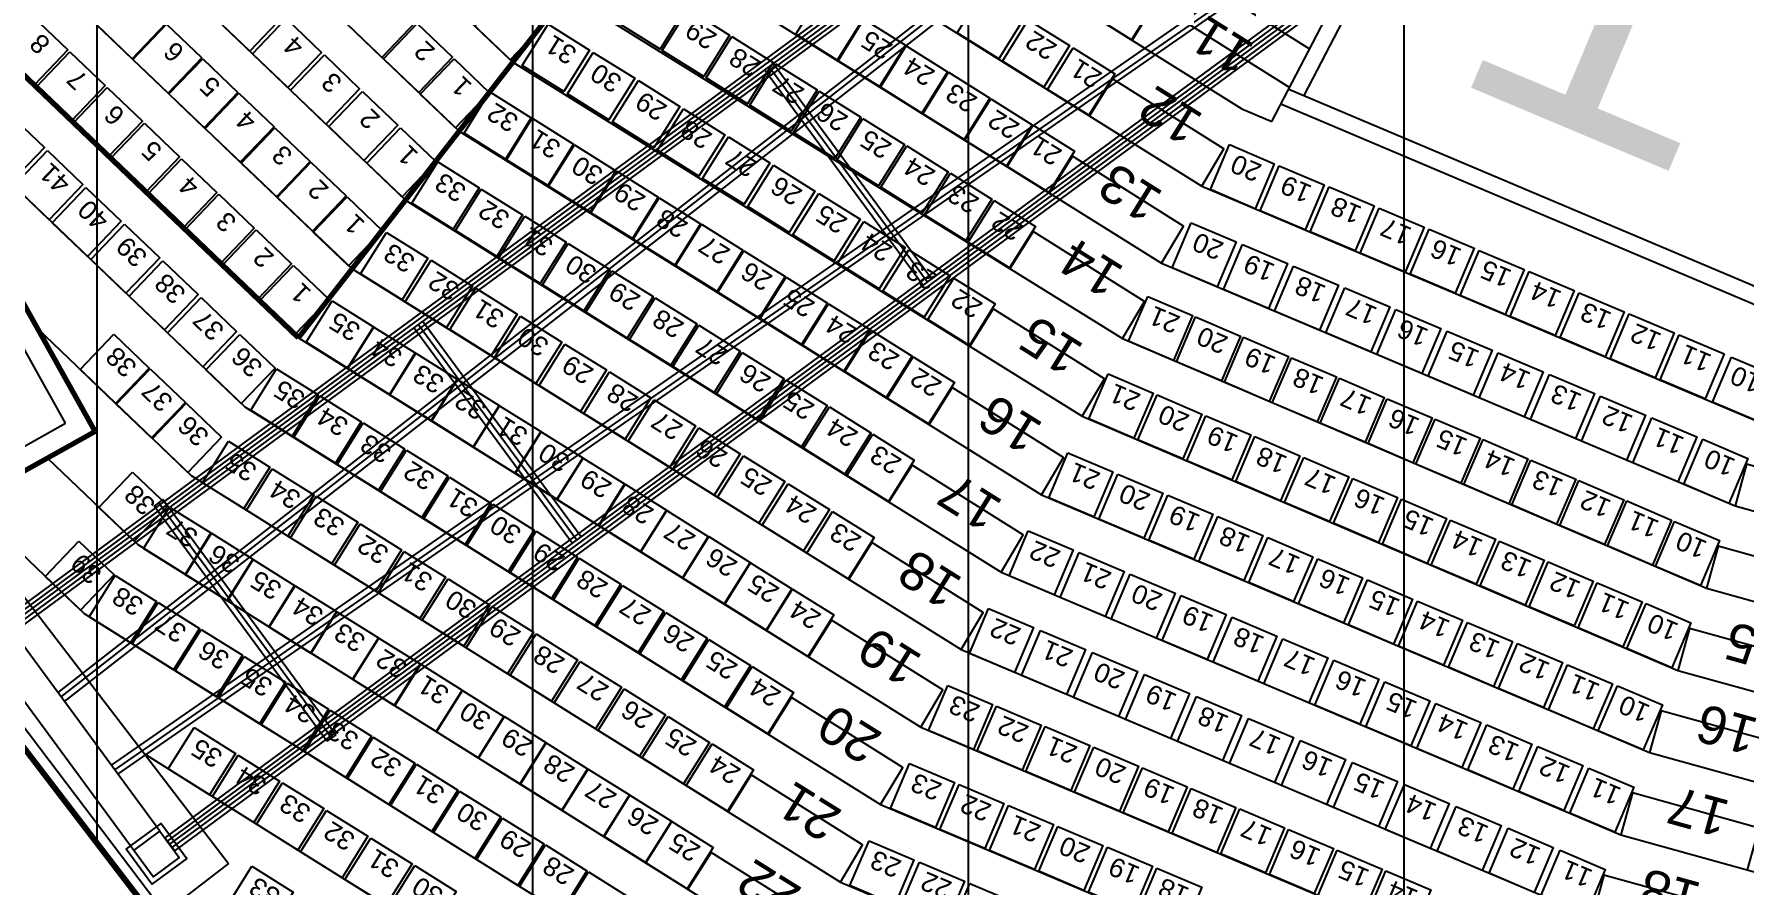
# Model space of a CAD drawing. Header units: millimetres. Extents: x -76108 to 202332, y 27411 to 140378.
# Drawn here: x 76018 to 91783, y 51655 to 59500 of the extents above; entities that cross this region are included whole.
import ezdxf
from ezdxf.enums import TextEntityAlignment as Align

# ---------------------------------------------------------------- set-up
doc = ezdxf.new("R2010")
doc.units = ezdxf.units.MM
doc.header["$LTSCALE"] = 100
for name, color, linetype in [('_insida yttervägg arena', 6, 'CONTINUOUS'), ('A-3312-EA-', 7, 'CONTINUOUS'), ('LINFACKVERK', 84, 'CONTINUOUS'), ('LINOR_HÄNG', 40, 'CONTINUOUS'), ('LOGER_PLAN_2', 21, 'CONTINUOUS'), ('SEKTIONS_NR', 4, 'CONTINUOUS'), ('T-RADER', 252, 'CONTINUOUS'), ('T-RADNUMMER', 4, 'CONTINUOUS'), ('T-STOLAR', 1, 'CONTINUOUS'), ('T-STOLNUMMER', 7, 'CONTINUOUS'), ('T-TRAPPA', 254, 'CONTINUOUS'), ('U-RADER', 252, 'CONTINUOUS'), ('U-STOLAR', 1, 'CONTINUOUS'), ('U-STOLNUMMER', 7, 'CONTINUOUS')]:
    doc.layers.add(name, color=color, linetype=linetype)
doc.layers.add('SEKTIONER', color=4, linetype='CONTINUOUS', lineweight=70)
doc.styles.add('ARIAL', font='arial.ttf')

msp = doc.modelspace()

# ---------------------------------------------------------------- linework, layer by layer
at = {"layer": '_insida yttervägg arena', "color": 9}
msp.add_lwpolyline([(150671.1, 40929), (144056.7, 36878.6), (136929.8, 33665.5), (129865.1, 31612.2), (122518.9, 30346.5), (115144.6, 30318.3), (107811.1, 31440.5), (100661.9, 33578.2), (93878.7, 36728.5), (87039.2, 40891.4), (80555.4, 45962.8), (76530.5, 49816.3), (77656.4, 50828.9), (74725.7, 54695.4)], dxfattribs=at)
at = {"layer": 'A-3312-EA-'}
msp.add_line((75061, 54020.2), (77119, 51338.1), dxfattribs=at)
at = {"layer": 'LINFACKVERK'}
for p, q in [((160195.4, 116222.7), (75740.7, 54110.9)), ((160217.4, 116192.8), (75762.7, 54081)), ((160239.4, 116162.9), (75784.6, 54051.1)), ((160261.4, 116133), (75806.6, 54021.2)), ((160283.4, 116103.1), (75828.6, 53991.3)), ((161676.6, 114208.7), (77221.8, 52096.9)), ((161698.6, 114178.8), (77243.8, 52067)), ((161720.6, 114148.9), (77265.8, 52037.1)), ((161742.6, 114119), (77287.8, 52007.2)), ((161764.6, 114089.1), (77309.8, 51977.3)), ((76238.3, 53434.3), (98810.9, 71031.7)), ((76267.9, 53394), (98832.9, 71001.8)), ((76297.5, 53353.7), (98876.9, 70942)), ((76730.9, 52764.4), (100248.1, 69077.5)), ((76760.6, 52724.1), (100292.1, 69017.7)), ((76790.2, 52683.8), (100314.1, 68987.8)), ((84206.9, 57187.9), (82747.7, 59172)), ((84247.2, 57217.6), (82788, 59201.7)), ((84287.5, 57247.2), (82828.3, 59231.3)), ((80976.1, 54811.9), (79516.9, 56796)), ((81016.4, 54841.5), (79557.2, 56825.6)), ((81056.7, 54871.1), (79597.5, 56855.2)), ((77204.2, 55212), (77123.6, 55152.8)), ((78756.7, 53016.6), (77163.9, 55182.4)), ((78797, 53046.3), (77204.2, 55212)), ((78716.4, 52987), (77123.6, 55152.8)), ((77176.9, 52157.9), (75873.5, 53930.2)), ((76935.3, 51980.2), (75631.8, 53752.5)), ((78797, 53046.3), (78716.4, 52987)), ((77309.8, 51977.3), (77221.8, 52096.9))]:
    msp.add_line(p, q, dxfattribs=at)
for points in [[(76865.4, 51990.9), (77187.6, 52227.8), (77424.6, 51905.6), (77102.3, 51668.6)], [(76935.3, 51980.2), (77176.9, 52157.9), (77354.7, 51916.3), (77113, 51738.5)]]:
    msp.add_lwpolyline(points, close=True, dxfattribs=at)
for p in [(77243.8, 52067), (77265.8, 52037.1), (77287.8, 52007.2)]:
    msp.add_point(p, dxfattribs=at)
at = {"layer": 'LINOR_HÄNG'}
for p, q in [((88640.1, 128284.4), (88640.1, 39915.6)), ((84625.1, 125445.2), (84625.1, 42754.8)), ((80610.1, 122338.3), (80610.1, 45861.7)), ((76595.1, 116179.1), (76595.1, 52020.9))]:
    msp.add_line(p, q, dxfattribs=at)
at = {"layer": 'LOGER_PLAN_2'}
for p, q in [((76307.4, 55917.5), (73713.9, 60552.6)), ((76579.6, 55840.6), (73895.1, 60638.4)), ((72996.1, 54064.8), (76307.4, 55917.5)), ((76579.6, 55840.6), (73093.8, 53890.2))]:
    msp.add_line(p, q, dxfattribs=at)
at = {"layer": 'SEKTIONER'}
for p, q in [((88898.2, 70127.8), (78453.2, 56702.5)), ((78453.2, 56702.5), (73629.8, 61313)), ((76579.6, 55840.6), (73093.8, 53890.2)), ((77541.2, 50819.8), (74557, 54709))]:
    msp.add_line(p, q, dxfattribs=at)
msp.add_lwpolyline([(76579.6, 55840.6), (73895.1, 60638.4), (71234.8, 67404), (69612.8, 74138), (68729.4, 80878.6), (68729.4, 84100)], dxfattribs=at)
at = {"layer": 'T-RADER'}
for p, q in [((82897.3, 62414.7), (87772.7, 59365.7)), ((82403.5, 61780), (87147.8, 58813.2)), ((81909.8, 61145.3), (86778, 58101.2)), ((81416, 60510.7), (86408.2, 57389.2)), ((80922.2, 59876), (86047.7, 56695)), ((74719.8, 59164.5), (77959.4, 56067.8)), ((80428.4, 59241.3), (85677.3, 55981.7)), ((87147.8, 58813.2), (87424.9, 58696)), ((79934.6, 58606.6), (85301.1, 55257.3)), ((86778, 58101.2), (91956.2, 55911.1)), ((79440.8, 57971.9), (84930.5, 54543.7)), ((86408.2, 57389.2), (91693.2, 55153.9)), ((78947, 57337.2), (84559.9, 53830.1)), ((76050.9, 56785.4), (77465.6, 55433.1)), ((78453.2, 56702.5), (84189.3, 53116.5)), ((86047.7, 56695), (91430.1, 54396.7)), ((77959.4, 56067.8), (83818.7, 52402.9)), ((85677.3, 55981.7), (91167.1, 53639.4)), ((74557, 54709), (76579.6, 55840.6)), ((76139.3, 55594.3), (76971.9, 54798.5)), ((77465.6, 55433.1), (83448.1, 51689.3)), ((75409, 55185.7), (76478.1, 54163.8)), ((85301.1, 55257.3), (90904, 52882.2)), ((91693.2, 55153.9), (97020.2, 53676)), ((77541.2, 50819.8), (74557, 54709)), ((76971.9, 54798.5), (83071.4, 50978.3)), ((75744.2, 54552.4), (77809.9, 51860.3)), ((84930.5, 54543.7), (90641, 52125)), ((91430.1, 54396.7), (96847, 52893.8)), ((76478.1, 54163.8), (82707.2, 50262.4)), ((84559.9, 53830.1), (90377.9, 51367.7)), ((91167.1, 53639.4), (96673.7, 52111.7)), ((84189.3, 53116.5), (90114.9, 50610.5)), ((77033.8, 52871.8), (82337.3, 49550.2)), ((90904, 52882.2), (96500.5, 51329.5)), ((83818.7, 52402.9), (89851.8, 49853.2)), ((90641, 52125), (96327.2, 50547.4)), ((77809.9, 51860.3), (77138.3, 51345)), ((83448.1, 51689.3), (89588.8, 49096))]:
    msp.add_line(p, q, dxfattribs=at)
at = {"layer": 'T-STOLAR'}
for points in [[(85988.7, 60069.3), (86370.2, 59830.6), (86131.5, 59449.1), (85750, 59687.8)], [(81642.9, 59982.2), (82024.4, 59743.5), (81785.7, 59362), (81404.2, 59600.7)], [(83275.1, 59880.9), (83656.6, 59642.2), (83417.9, 59260.7), (83036.4, 59499.4)], [(84763.9, 59892.8), (85145.4, 59654.1), (84906.7, 59272.6), (84525.2, 59511.3)], [(80755.4, 59592.5), (81136.9, 59353.8), (80898.2, 58972.3), (80516.7, 59211)], [(82045.6, 59730.3), (82427.1, 59491.6), (82188.4, 59110.1), (81806.9, 59348.8)], [(83665.1, 59636.9), (84046.6, 59398.2), (83807.9, 59016.8), (83426.4, 59255.4)], [(85179.3, 59632.9), (85560.8, 59394.3), (85322.1, 59012.8), (84940.6, 59251.4)], [(82448.3, 59478.3), (82829.8, 59239.7), (82591.1, 58858.2), (82209.6, 59096.9)], [(81170.8, 59332.6), (81552.3, 59093.9), (81313.6, 58712.4), (80932.1, 58951.1)], [(84055, 59392.9), (84436.5, 59154.3), (84197.9, 58772.8), (83816.4, 59011.4)], [(85594.7, 59373), (85976.2, 59134.4), (85737.5, 58752.9), (85356, 58991.5)], [(82851, 59226.4), (83232.5, 58987.7), (82993.8, 58606.3), (82612.3, 58844.9)], [(84445, 59149), (84826.5, 58910.3), (84587.8, 58528.8), (84206.3, 58767.5)], [(80218.1, 58968.8), (80599.6, 58730.1), (80360.9, 58348.7), (79979.4, 58587.3)], [(81586.2, 59072.7), (81967.7, 58834), (81729, 58452.5), (81347.5, 58691.2)], [(83253.7, 58974.5), (83635.2, 58735.8), (83396.5, 58354.3), (83015, 58593)], [(82001.6, 58812.8), (82383.1, 58574.2), (82144.4, 58192.7), (81762.9, 58431.3)], [(84835, 58905), (85216.5, 58666.3), (84977.8, 58284.8), (84596.3, 58523.5)], [(75786.9, 58765.6), (76112.2, 58454.7), (75801.2, 58129.4), (75475.9, 58440.3)], [(80608, 58724.8), (80989.5, 58486.2), (80750.9, 58104.7), (80369.4, 58343.4)], [(83656.3, 58722.6), (84037.8, 58483.9), (83799.2, 58102.4), (83417.7, 58341.1)], [(85224.9, 58661), (85606.4, 58422.3), (85367.8, 58040.9), (84986.3, 58279.5)], [(82417, 58552.9), (82798.5, 58314.3), (82559.8, 57932.8), (82178.3, 58171.4)], [(76141.1, 58427.1), (76466.4, 58116.1), (76155.5, 57790.8), (75830.2, 58101.8)], [(80998, 58480.9), (81379.5, 58242.2), (81140.8, 57860.7), (80759.3, 58099.4)], [(84059, 58470.6), (84440.5, 58232), (84201.9, 57850.5), (83820.4, 58089.1)], [(87032.7, 58482.2), (87447.1, 58306.9), (87271.8, 57892.4), (86857.4, 58067.7)], [(79737.3, 58324.2), (80118.8, 58085.5), (79880.1, 57704), (79498.6, 57942.7)], [(81388, 58236.9), (81769.5, 57998.2), (81530.8, 57616.7), (81149.3, 57855.4)], [(82832.4, 58293.1), (83213.9, 58054.4), (82975.2, 57672.9), (82593.7, 57911.6)], [(84461.7, 58218.7), (84843.2, 57980), (84604.5, 57598.5), (84223, 57837.2)], [(87493.2, 58287.4), (87907.6, 58112.1), (87732.3, 57697.6), (87317.9, 57872.9)], [(76495.3, 58088.5), (76820.6, 57777.6), (76509.7, 57452.3), (76184.4, 57763.2)], [(80138.3, 58073.3), (80519.8, 57834.6), (80281.1, 57453.2), (79899.6, 57691.8)], [(83247.8, 58033.2), (83629.3, 57794.5), (83390.6, 57413), (83009.1, 57651.7)], [(87953.7, 58092.6), (88368.1, 57917.3), (88192.8, 57502.9), (87778.4, 57678.1)], [(81778, 57992.9), (82159.5, 57754.3), (81920.8, 57372.8), (81539.3, 57611.4)], [(84864.4, 57966.8), (85245.9, 57728.1), (85007.2, 57346.6), (84625.7, 57585.3)], [(88414.2, 57897.8), (88828.6, 57722.5), (88653.3, 57308.1), (88238.9, 57483.4)], [(76849.5, 57749.9), (77174.8, 57439), (76863.9, 57113.7), (76538.6, 57424.6)], [(80539.3, 57822.4), (80920.8, 57583.8), (80682.1, 57202.3), (80300.6, 57441)], [(82167.9, 57749), (82549.4, 57510.3), (82310.8, 57128.8), (81929.3, 57367.5)], [(83663.2, 57773.3), (84044.7, 57534.6), (83806, 57153.1), (83424.5, 57391.8)], [(86681.8, 57762.1), (87096.3, 57586.8), (86921, 57172.3), (86506.5, 57347.6)], [(88874.7, 57703.1), (89289.1, 57527.8), (89113.8, 57113.3), (88699.4, 57288.6)], [(79265, 57674.2), (79646.5, 57435.6), (79407.8, 57054.1), (79026.3, 57292.7)], [(80940.3, 57571.6), (81321.8, 57332.9), (81083.1, 56951.4), (80701.6, 57190.1)], [(87153.4, 57562.6), (87567.8, 57387.3), (87392.5, 56972.9), (86978.1, 57148.2)], [(77203.7, 57411.3), (77529, 57100.4), (77218.1, 56775.1), (76892.8, 57086)], [(79676.1, 57417), (80057.6, 57178.3), (79819, 56796.8), (79437.5, 57035.5)], [(82557.9, 57505), (82939.4, 57266.3), (82700.7, 56884.8), (82319.2, 57123.5)], [(84078.6, 57513.4), (84460.1, 57274.7), (84221.4, 56893.2), (83839.9, 57131.9)], [(89335.2, 57508.3), (89749.6, 57333), (89574.3, 56918.5), (89159.9, 57093.8)], [(81341.3, 57320.7), (81722.7, 57082), (81484.1, 56700.5), (81102.6, 56939.2)], [(82947.9, 57261), (83329.4, 57022.3), (83090.7, 56640.8), (82709.2, 56879.5)], [(84494, 57253.5), (84875.5, 57014.8), (84636.8, 56633.3), (84255.3, 56872)], [(87624.9, 57363.2), (88039.4, 57187.9), (87864.1, 56773.4), (87449.6, 56948.7)], [(89795.7, 57313.5), (90210.1, 57138.2), (90034.8, 56723.8), (89620.4, 56899.1)], [(77557.9, 57072.8), (77883.2, 56761.8), (77572.3, 56436.5), (77247, 56747.5)], [(80087.3, 57159.8), (80468.8, 56921.1), (80230.1, 56539.6), (79848.6, 56778.3)], [(81742.2, 57069.8), (82123.7, 56831.2), (81885.1, 56449.7), (81503.6, 56688.3)], [(86280.5, 57084.6), (86694.4, 56907.9), (86517.6, 56494), (86103.8, 56670.8)], [(88096.5, 57163.7), (88510.9, 56988.4), (88335.6, 56574), (87921.2, 56749.3)], [(90256.2, 57118.7), (90670.6, 56943.5), (90495.4, 56529), (90080.9, 56704.3)], [(78763, 57042.8), (79144.5, 56804.2), (78905.8, 56422.7), (78524.3, 56661.4)], [(83337.8, 57017), (83719.3, 56778.4), (83480.7, 56396.9), (83099.2, 56635.5)], [(88568, 56964.3), (88982.5, 56789), (88807.2, 56374.5), (88392.7, 56549.8)], [(90716.7, 56924), (91131.1, 56748.7), (90955.9, 56334.2), (90541.4, 56509.5)], [(79148.7, 56801.5), (79530.2, 56562.9), (79291.5, 56181.4), (78910, 56420)], [(80498.5, 56902.5), (80880, 56663.9), (80641.3, 56282.4), (80259.8, 56521)], [(82143.2, 56819), (82524.7, 56580.3), (82286.1, 56198.8), (81904.6, 56437.5)], [(83727.8, 56773.1), (84109.3, 56534.4), (83870.6, 56152.9), (83489.1, 56391.6)], [(86722, 56896.1), (87135.8, 56719.4), (86959.1, 56305.5), (86545.2, 56482.3)], [(89039.6, 56764.8), (89454, 56589.5), (89278.7, 56175.1), (88864.3, 56350.4)], [(76753.3, 56735.2), (77078.6, 56424.3), (76767.7, 56099), (76442.4, 56409.9)], [(77912.2, 56734.2), (78237.5, 56423.3), (77926.5, 56098), (77601.2, 56408.9)], [(80909.6, 56645.3), (81291.1, 56406.6), (81052.5, 56025.1), (80671, 56263.8)], [(87163.4, 56707.6), (87577.2, 56530.9), (87400.5, 56117), (86986.7, 56293.8)], [(91177.2, 56729.2), (91591.7, 56553.9), (91416.4, 56139.4), (91001.9, 56314.7)], [(79534.4, 56560.2), (79915.9, 56321.5), (79677.3, 55940), (79295.8, 56178.7)], [(82544.2, 56568.1), (82925.7, 56329.4), (82687.1, 55947.9), (82305.6, 56186.6)], [(84117.8, 56529.1), (84499.3, 56290.4), (84260.6, 55908.9), (83879.1, 56147.6)], [(87604.9, 56519.1), (88018.7, 56342.4), (87841.9, 55928.6), (87428.1, 56105.3)], [(89511.1, 56565.4), (89925.6, 56390.1), (89750.3, 55975.6), (89335.8, 56150.9)], [(91660.4, 56524.8), (92074.9, 56349.5), (91899.6, 55935.1), (91485.1, 56110.4)], [(77085.8, 56417.3), (77411.1, 56106.4), (77100.2, 55781.1), (76774.9, 56092.1)], [(78252.5, 56416.8), (78634, 56178.1), (78395.3, 55796.6), (78013.8, 56035.3)], [(79920.2, 56318.9), (80301.7, 56080.2), (80063, 55698.7), (79681.5, 55937.4)], [(81320.8, 56388.1), (81702.3, 56149.4), (81463.6, 55767.9), (81082.1, 56006.6)], [(82945.2, 56317.2), (83326.7, 56078.6), (83088, 55697.1), (82706.5, 55935.7)], [(85915.7, 56369.5), (86329.6, 56192.8), (86153, 55779), (85739.1, 55955.6)], [(88046.3, 56330.6), (88460.1, 56153.9), (88283.4, 55740.1), (87869.5, 55916.8)], [(89982.7, 56365.9), (90397.1, 56190.6), (90221.9, 55776.2), (89807.4, 55951.5)], [(78651, 56167.5), (79032.5, 55928.8), (78793.8, 55547.3), (78412.3, 55786)], [(81732, 56130.8), (82113.5, 55892.2), (81874.8, 55510.7), (81493.3, 55749.3)], [(86366.4, 56177.1), (86780.3, 56000.5), (86603.6, 55586.6), (86189.8, 55763.3)], [(88487.7, 56142.1), (88901.6, 55965.4), (88724.8, 55551.6), (88311, 55728.3)], [(90454.2, 56166.5), (90868.7, 55991.2), (90693.4, 55576.7), (90279, 55752)], [(77418.4, 56099.5), (77743.7, 55788.6), (77432.7, 55463.3), (77107.4, 55774.2)], [(80305.9, 56077.6), (80687.4, 55838.9), (80448.7, 55457.4), (80067.2, 55696.1)], [(83346.2, 56066.4), (83727.7, 55827.7), (83489, 55446.2), (83107.5, 55684.9)], [(86817.1, 55984.8), (87230.9, 55808.2), (87054.3, 55394.3), (86640.4, 55570.9)], [(90925.8, 55967), (91340.3, 55791.7), (91165, 55377.3), (90750.5, 55552.6)], [(79049.4, 55918.2), (79430.9, 55679.5), (79192.2, 55298), (78810.7, 55536.7)], [(80691.6, 55836.2), (81073.1, 55597.6), (80834.5, 55216.1), (80453, 55454.7)], [(82143.1, 55873.6), (82524.6, 55634.9), (82285.9, 55253.4), (81904.5, 55492.1)], [(83747.2, 55815.5), (84128.7, 55576.8), (83890, 55195.3), (83508.5, 55434)], [(88929.2, 55953.7), (89343, 55776.9), (89166.3, 55363.1), (88752.4, 55539.8)], [(77807.3, 55749.8), (78188.8, 55511.2), (77950.1, 55129.7), (77568.7, 55368.3)], [(79447.9, 55668.9), (79829.4, 55430.3), (79590.7, 55048.8), (79209.2, 55287.4)], [(87267.7, 55792.5), (87681.6, 55615.9), (87505, 55202), (87091.1, 55378.6)], [(89370.6, 55765.2), (89784.5, 55588.4), (89607.7, 55174.6), (89193.9, 55351.3)], [(91397.4, 55767.6), (91811.8, 55592.3), (91636.5, 55177.8), (91222.1, 55353.1)], [(78212.6, 55496.3), (78594, 55257.6), (78355.4, 54876.1), (77973.9, 55114.8)], [(81077.4, 55594.9), (81458.9, 55356.2), (81220.2, 54974.8), (80838.7, 55213.4)], [(82554.3, 55616.4), (82935.8, 55377.7), (82697.1, 54996.2), (82315.6, 55234.9)], [(85544.9, 55642.8), (85959.2, 55467.1), (85783.6, 55052.8), (85369.3, 55228.4)], [(87718.4, 55600.2), (88132.3, 55423.5), (87955.7, 55009.7), (87541.8, 55186.3)], [(89812.1, 55576.7), (90225.9, 55399.9), (90049.1, 54986.1), (89635.3, 55162.8)], [(79846.3, 55419.6), (80227.8, 55181), (79989.1, 54799.5), (79607.6, 55038.2)], [(81463.1, 55353.6), (81844.6, 55114.9), (81605.9, 54733.4), (81224.4, 54972.1)], [(82965.5, 55359.1), (83346.9, 55120.5), (83108.3, 54739), (82726.8, 54977.6)], [(86005.3, 55447.6), (86419.6, 55272), (86244, 54857.7), (85829.6, 55033.3)], [(88169.1, 55407.8), (88583, 55231.2), (88406.4, 54817.3), (87992.5, 54993.9)], [(90253.5, 55388.2), (90667.3, 55211.4), (90490.6, 54797.6), (90076.8, 54974.3)], [(78617.8, 55242.8), (78999.3, 55004.1), (78760.6, 54622.6), (78379.1, 54861.3)], [(86465.6, 55252.4), (86879.9, 55076.8), (86704.3, 54662.5), (86290, 54838.1)], [(88619.8, 55215.5), (89033.7, 55038.9), (88857, 54625), (88443.1, 54801.6)], [(90694.9, 55199.7), (91108.8, 55022.9), (90932, 54609.1), (90518.2, 54785.8)], [(80244.8, 55170.4), (80626.2, 54931.7), (80387.6, 54550.2), (80006.1, 54788.9)], [(81848.8, 55112.3), (82230.3, 54873.6), (81991.7, 54492.1), (81610.2, 54730.8)], [(83376.6, 55101.9), (83758.1, 54863.2), (83519.4, 54481.7), (83137.9, 54720.4)], [(86926, 55057.3), (87340.3, 54881.7), (87164.6, 54467.3), (86750.3, 54643)], [(89070.4, 55023.2), (89484.3, 54846.6), (89307.7, 54432.7), (88893.8, 54609.3)], [(79023, 54989.3), (79404.5, 54750.6), (79165.8, 54369.1), (78784.3, 54607.8)], [(80643.2, 54921.1), (81024.7, 54682.4), (80786, 54300.9), (80404.5, 54539.6)], [(82234.6, 54871), (82616.1, 54632.3), (82377.4, 54250.8), (81995.9, 54489.5)], [(85178.3, 54924), (85592.8, 54748.7), (85417.5, 54334.2), (85003, 54509.5)], [(87386.3, 54862.1), (87800.6, 54686.5), (87625, 54272.2), (87210.7, 54447.8)], [(91136.4, 55011.2), (91550.2, 54834.4), (91373.5, 54420.6), (90959.6, 54597.3)], [(79428.2, 54735.7), (79809.7, 54497.1), (79571.1, 54115.6), (79189.6, 54354.3)], [(85648, 54725.3), (86062.5, 54550), (85887.2, 54135.6), (85472.7, 54310.9)], [(89521.1, 54830.9), (89935, 54654.2), (89758.4, 54240.3), (89344.5, 54417)], [(81041.7, 54671.8), (81423.1, 54433.1), (81184.5, 54051.7), (80803, 54290.3)], [(82620.3, 54629.6), (83001.8, 54391), (82763.1, 54009.5), (82381.6, 54248.1)], [(87846.6, 54667), (88261, 54491.4), (88085.3, 54077), (87671, 54252.7)], [(89971.8, 54638.5), (90385.7, 54461.9), (90209.1, 54048), (89795.2, 54224.6)], [(79833.5, 54482.2), (80215, 54243.6), (79976.3, 53862.1), (79594.8, 54100.7)], [(81440.1, 54422.5), (81821.6, 54183.9), (81582.9, 53802.4), (81201.4, 54041)], [(83006, 54388.3), (83387.5, 54149.6), (83148.9, 53768.1), (82767.4, 54006.8)], [(86117.7, 54526.6), (86532.2, 54351.4), (86356.9, 53936.9), (85942.4, 54112.2)], [(88307, 54471.8), (88721.3, 54296.2), (88545.7, 53881.9), (88131.4, 54057.5)], [(90422.5, 54446.2), (90836.4, 54269.6), (90659.7, 53855.7), (90245.9, 54032.3)], [(86587.5, 54328), (87001.9, 54152.7), (86826.6, 53738.2), (86412.2, 53913.5)], [(88767.3, 54276.7), (89181.6, 54101), (89006, 53686.7), (88591.7, 53862.4)], [(90873.2, 54253.9), (91287, 54077.2), (91110.4, 53663.4), (90696.5, 53840)], [(80238.7, 54228.7), (80620.2, 53990), (80381.5, 53608.5), (80000, 53847.2)], [(81838.5, 54173.3), (82220, 53934.6), (81981.4, 53553.1), (81599.9, 53791.8)], [(84814, 54209.6), (85228.4, 54034.3), (85053.1, 53619.8), (84638.7, 53795.1)], [(87057.2, 54129.3), (87471.6, 53954), (87296.3, 53539.6), (86881.9, 53714.9)], [(89227.7, 54081.5), (89642, 53905.9), (89466.3, 53491.6), (89052, 53667.2)], [(80643.9, 53975.2), (81025.4, 53736.5), (80786.8, 53355), (80405.3, 53593.7)], [(82237, 53924), (82618.5, 53685.3), (82379.8, 53303.8), (81998.3, 53542.5)], [(85292.9, 54007), (85707.3, 53831.7), (85532, 53417.3), (85117.6, 53592.6)], [(87526.9, 53930.6), (87941.3, 53755.3), (87766, 53340.9), (87351.6, 53516.2)], [(85771.8, 53804.5), (86186.3, 53629.2), (86011, 53214.7), (85596.5, 53390)], [(89688, 53886.4), (90102.3, 53710.7), (89926.7, 53296.4), (89512.4, 53472.1)], [(81049.2, 53721.7), (81430.7, 53483), (81192, 53101.5), (80810.5, 53340.2)], [(82635.4, 53674.7), (83016.9, 53436), (82778.3, 53054.5), (82396.8, 53293.2)], [(86250.7, 53601.9), (86665.2, 53426.6), (86489.9, 53012.2), (86075.4, 53187.4)], [(87996.6, 53732), (88411, 53556.7), (88235.8, 53142.2), (87821.3, 53317.5)], [(90148.4, 53691.2), (90562.7, 53515.6), (90387, 53101.3), (89972.7, 53276.9)], [(81454.4, 53468.1), (81835.9, 53229.5), (81597.2, 52848), (81215.7, 53086.7)], [(84436.7, 53500.7), (84851.2, 53325.4), (84675.9, 52910.9), (84261.4, 53086.2)], [(88466.3, 53533.3), (88880.8, 53358), (88705.5, 52943.6), (88291, 53118.8)], [(90608.7, 53496.1), (91023, 53320.4), (90847.4, 52906.1), (90433.1, 53081.8)], [(84885.2, 53310.9), (85299.7, 53135.7), (85124.4, 52721.2), (84709.9, 52896.5)], [(86729.6, 53399.3), (87144.1, 53224), (86968.8, 52809.6), (86554.4, 52984.9)], [(88936, 53334.6), (89350.5, 53159.3), (89175.2, 52744.9), (88760.7, 52920.2)], [(81859.6, 53214.6), (82241.1, 52976), (82002.4, 52594.5), (81621, 52833.1)], [(87208.6, 53196.8), (87623, 53021.5), (87447.7, 52607), (87033.3, 52782.3)], [(89405.7, 53136), (89820.2, 52960.7), (89644.9, 52546.2), (89230.4, 52721.5)], [(85333.8, 53121.2), (85748.2, 52945.9), (85572.9, 52531.5), (85158.5, 52706.8)], [(87687.5, 52994.2), (88102, 52818.9), (87926.7, 52404.5), (87512.2, 52579.8)], [(82264.9, 52961.1), (82646.3, 52722.4), (82407.7, 52340.9), (82026.2, 52579.6)], [(85782.3, 52931.5), (86196.7, 52756.2), (86021.5, 52341.8), (85607, 52517.1)], [(89875.4, 52937.3), (90289.9, 52762), (90114.6, 52347.6), (89700.2, 52522.8)], [(84085.2, 52780.8), (84499.7, 52605.5), (84324.4, 52191.1), (83909.9, 52366.4)], [(86230.8, 52741.8), (86645.3, 52566.5), (86470, 52152.1), (86055.5, 52327.4)], [(88166.4, 52791.6), (88580.9, 52616.4), (88405.6, 52201.9), (87991.1, 52377.2)], [(90345.2, 52738.6), (90759.6, 52563.3), (90584.3, 52148.9), (90169.9, 52324.2)], [(84541.1, 52588), (84955.6, 52412.7), (84780.3, 51998.2), (84365.8, 52173.5)], [(86679.4, 52552.1), (87093.8, 52376.8), (86918.5, 51962.4), (86504.1, 52137.7)], [(88645.3, 52589.1), (89059.8, 52413.8), (88884.5, 51999.3), (88470.1, 52174.6)], [(84997, 52395.2), (85411.5, 52219.9), (85236.2, 51805.4), (84821.7, 51980.7)], [(87127.9, 52362.4), (87542.3, 52187.1), (87367, 51772.7), (86952.6, 51947.9)], [(89124.3, 52386.5), (89538.7, 52211.2), (89363.4, 51796.8), (88949, 51972.1)], [(85452.9, 52202.3), (85867.4, 52027), (85692.1, 51612.6), (85277.6, 51787.9)], [(89603.2, 52184), (90017.6, 52008.7), (89842.4, 51594.2), (89427.9, 51769.5)], [(83711.7, 52070.3), (84126.1, 51895), (83950.8, 51480.6), (83536.4, 51655.9)], [(87576.4, 52172.7), (87990.9, 51997.4), (87815.6, 51582.9), (87401.1, 51758.2)], [(84176.8, 51873.6), (84591.2, 51698.3), (84415.9, 51283.9), (84001.5, 51459.1)], [(85908.8, 52009.5), (86323.3, 51834.2), (86148, 51419.8), (85733.5, 51595.1)], [(88024.9, 51983), (88439.4, 51807.7), (88264.1, 51393.2), (87849.7, 51568.5)], [(90082.1, 51981.4), (90496.6, 51806.1), (90321.3, 51391.6), (89906.8, 51566.9)], [(86364.7, 51816.7), (86779.2, 51641.4), (86603.9, 51226.9), (86189.4, 51402.2)], [(88473.5, 51793.3), (88887.9, 51618), (88712.6, 51203.5), (88298.2, 51378.8)], [(84641.9, 51676.9), (85056.3, 51501.6), (84881, 51087.1), (84466.6, 51262.4)]]:
    msp.add_lwpolyline(points, close=True, dxfattribs=at)
at = {"layer": 'T-STOLAR', "color": 9}
for points in [[(76924.6, 55464.8), (77249.9, 55153.9), (76938.9, 54828.6), (76613.6, 55139.5)], [(77265.5, 55143.4), (77647, 54904.7), (77408.3, 54523.2), (77026.8, 54761.9)], [(77651.2, 54902), (78032.7, 54663.4), (77794, 54281.9), (77412.5, 54520.5)], [(76430.8, 54830.1), (76756.1, 54519.2), (76445.1, 54193.9), (76119.9, 54504.8)], [(78036.9, 54660.7), (78418.4, 54422), (78179.8, 54040.5), (77798.3, 54279.2)], [(76762.8, 54512.9), (77144.3, 54274.2), (76905.7, 53892.7), (76524.2, 54131.4)], [(78422.7, 54419.4), (78804.2, 54180.7), (78565.5, 53799.2), (78184, 54037.9)], [(77159.6, 54264.6), (77541.1, 54026), (77302.4, 53644.5), (76920.9, 53883.2)], [(78808.4, 54178.1), (79189.9, 53939.4), (78951.2, 53557.9), (78569.7, 53796.6)], [(77556.3, 54016.4), (77937.8, 53777.8), (77699.2, 53396.3), (77317.7, 53634.9)], [(79194.1, 53936.7), (79575.6, 53698.1), (79337, 53316.6), (78955.5, 53555.3)], [(77953.1, 53768.2), (78334.6, 53529.5), (78095.9, 53148.1), (77714.4, 53386.7)], [(79579.9, 53695.4), (79961.4, 53456.8), (79722.7, 53075.3), (79341.2, 53313.9)], [(78349.8, 53520), (78731.3, 53281.3), (78492.7, 52899.8), (78111.2, 53138.5)], [(79965.6, 53454.1), (80347.1, 53215.4), (80108.4, 52833.9), (79726.9, 53072.6)], [(78746.6, 53271.8), (79128.1, 53033.1), (78889.4, 52651.6), (78507.9, 52890.3)], [(80351.3, 53212.8), (80732.8, 52974.1), (80494.2, 52592.6), (80112.7, 52831.3)], [(77491.6, 53113.2), (77873.1, 52874.5), (77634.5, 52493.1), (77253, 52731.7)], [(79143.3, 53023.6), (79524.8, 52784.9), (79286.2, 52403.4), (78904.7, 52642.1)], [(80737.1, 52971.5), (81118.6, 52732.8), (80879.9, 52351.3), (80498.4, 52590)], [(77898.6, 52858.6), (78280, 52620), (78041.4, 52238.5), (77659.9, 52477.1)], [(79540.1, 52775.3), (79921.6, 52536.7), (79682.9, 52155.2), (79301.4, 52393.9)], [(81122.8, 52730.1), (81504.3, 52491.5), (81265.6, 52110), (80884.1, 52348.6)], [(78305.5, 52604.1), (78687, 52365.4), (78448.3, 51983.9), (78066.8, 52222.6)], [(79936.9, 52527.1), (80318.3, 52288.5), (80079.7, 51907), (79698.2, 52145.6)], [(78712.4, 52349.5), (79093.9, 52110.8), (78855.2, 51729.3), (78473.7, 51968)], [(81508.5, 52488.8), (81890, 52250.1), (81651.3, 51868.7), (81269.9, 52107.3)], [(80333.6, 52278.9), (80715.1, 52040.2), (80476.4, 51658.8), (80094.9, 51897.4)], [(81894.3, 52247.5), (82275.7, 52008.8), (82037.1, 51627.3), (81655.6, 51866)], [(79119.3, 52094.9), (79500.8, 51856.2), (79262.2, 51474.7), (78880.7, 51713.4)], [(80730.4, 52030.7), (81111.8, 51792), (80873.2, 51410.5), (80491.7, 51649.2)], [(78024.6, 51836.1), (78406.1, 51597.4), (78167.4, 51215.9), (77785.9, 51454.6)], [(79526.3, 51840.3), (79907.7, 51601.6), (79669.1, 51220.1), (79287.6, 51458.8)], [(81127.1, 51782.5), (81508.6, 51543.8), (81269.9, 51162.3), (80888.4, 51401)]]:
    msp.add_lwpolyline(points, close=True, dxfattribs=at)
at = {"layer": 'T-TRAPPA'}
for p, q in [((87424.9, 58696), (88512.2, 60789.7)), ((87723.3, 58934.3), (88655.6, 60729.4))]:
    msp.add_line(p, q, dxfattribs=at)
for points in [[(87587.9, 59009.8), (86350.1, 59784.2), (86137.9, 59445.1)], [(86778, 58101.2), (86981.2, 58444.2), (85956.1, 59088), (85743.4, 58749.2)], [(87580.1, 58994.8), (92050.4, 57104.3)], [(87508.5, 58856.9), (91999.4, 56957.5)], [(86408.2, 57389.2), (86611.4, 57732.2), (85586.4, 58375.9), (85373.6, 58037.2)], [(86047.7, 56695), (86250.9, 57038), (85225.8, 57681.7), (85013.1, 57342.9)], [(85677.3, 55981.7), (85880.5, 56324.7), (84855.4, 56968.4), (84642.7, 56629.7)], [(85301.1, 55257.3), (85504.3, 55600.3), (84479.2, 56244), (84266.5, 55905.3)], [(84930.5, 54543.7), (85133.7, 54886.7), (84108.6, 55530.4), (83895.9, 55191.7)], [(92859.6, 54830.3), (92966.5, 55215.7), (91800.1, 55539.3), (91693.2, 55153.9)], [(84559.9, 53830.1), (84763.1, 54173.1), (83738, 54816.8), (83525.3, 54478.1)], [(92596.5, 54073.1), (92703.4, 54458.5), (91537.1, 54782.1), (91430.1, 54396.7)], [(84189.3, 53116.5), (84392.5, 53459.5), (83367.4, 54103.2), (83154.7, 53764.5)], [(92333.5, 53315.8), (92440.4, 53701.3), (91274, 54024.9), (91167.1, 53639.4)], [(83818.7, 52402.9), (84021.9, 52745.9), (82996.9, 53389.6), (82784.1, 53050.9)], [(92070.4, 52558.6), (92177.3, 52944), (91011, 53267.6), (90904, 52882.2)], [(83448.1, 51689.3), (83651.3, 52032.3), (82626.3, 52676), (82413.5, 52337.3)], [(91807.4, 51801.4), (91914.3, 52186.8), (90747.9, 52510.4), (90641, 52125)], [(83077.6, 50975.7), (83280.7, 51318.7), (82255.7, 51962.4), (82042.9, 51623.7)], [(91544.3, 51044.1), (91651.2, 51429.6), (90484.9, 51753.2), (90377.9, 51367.7)]]:
    msp.add_lwpolyline(points, dxfattribs=at)
at = {"layer": 'U-RADER'}
for p, q in [((75878.4, 63590.4), (80428.4, 59241.3)), ((75266.8, 63068.4), (79934.6, 58606.6)), ((74655.1, 62546.3), (79440.8, 57971.9)), ((74043.5, 62024.3), (78947, 57337.2)), ((73629.8, 61313), (78453.2, 56702.5)), ((76579.6, 55840.6), (73702.4, 60982.8))]:
    msp.add_line(p, q, dxfattribs=at)
at = {"layer": 'U-STOLAR'}
for points in [[(76905.8, 59909.9), (77231.1, 59599), (76920.1, 59273.7), (76594.8, 59584.6)], [(77991.1, 59978.7), (78316.4, 59667.8), (78005.5, 59342.5), (77680.2, 59653.4)], [(79207.8, 59922.5), (79533.1, 59611.5), (79222.2, 59286.2), (78896.9, 59597.2)], [(80390.2, 59899.5), (80715.5, 59588.6), (80404.6, 59263.3), (80079.3, 59574.2)], [(76003.3, 59665.8), (76328.6, 59354.8), (76017.7, 59029.5), (75692.4, 59340.5)], [(77238.3, 59592.1), (77563.6, 59281.1), (77252.7, 58955.8), (76927.4, 59266.8)], [(78341.7, 59643.6), (78667, 59332.7), (78356.1, 59007.4), (78030.8, 59318.3)], [(79547.6, 59597.7), (79872.9, 59286.8), (79561.9, 58961.5), (79236.6, 59272.4)], [(76346.7, 59337.6), (76672, 59026.6), (76361, 58701.3), (76035.7, 59012.3)], [(78692.3, 59308.5), (79017.6, 58997.6), (78706.7, 58672.3), (78381.4, 58983.2)], [(77570.8, 59274.2), (77896.1, 58963.3), (77585.2, 58638), (77259.9, 58948.9)], [(79887.3, 59272.9), (80212.6, 58962), (79901.7, 58636.7), (79576.4, 58947.6)], [(76690.1, 59009.3), (77015.4, 58698.4), (76704.4, 58373.1), (76379.1, 58684)], [(79042.9, 58973.4), (79368.2, 58662.4), (79057.3, 58337.1), (78732, 58648.1)], [(77903.4, 58956.4), (78228.7, 58645.4), (77917.7, 58320.1), (77592.4, 58631.1)], [(77033.4, 58681.1), (77358.7, 58370.2), (77047.8, 58044.9), (76722.5, 58355.8)], [(78235.9, 58638.5), (78561.2, 58327.6), (78250.2, 58002.3), (77924.9, 58313.2)], [(79393.5, 58638.3), (79718.8, 58327.3), (79407.9, 58002), (79082.6, 58313)], [(77376.8, 58352.9), (77702.1, 58042), (77391.2, 57716.7), (77065.9, 58027.6)], [(78568.4, 58320.7), (78893.7, 58009.7), (78582.8, 57684.4), (78257.5, 57995.4)], [(77720.2, 58024.7), (78045.5, 57713.8), (77734.5, 57388.5), (77409.2, 57699.4)], [(78900.9, 58002.8), (79226.2, 57691.9), (78915.3, 57366.6), (78590, 57677.5)], [(78063.5, 57696.5), (78388.8, 57385.6), (78077.9, 57060.3), (77752.6, 57371.2)], [(78406.9, 57368.3), (78732.2, 57057.3), (78421.3, 56732.1), (78096, 57043)]]:
    msp.add_lwpolyline(points, close=True, dxfattribs=at)

# ---------------------------------------------------------------- texts
at = {"layer": 'SEKTIONS_NR', "style": 'ARIAL'}
msp.add_text('T', height=2500, rotation=157.19083, dxfattribs=at).set_placement((92122.5, 60515.3))
at = {"layer": 'T-RADNUMMER', "style": 'ARIAL'}
for s, rotation, p in [('11', 147.95938, (87283.4, 59394.9)), ('12', 147.95938, (86809.4, 58751.2)), ('13', 147.95938, (86439.6, 58039.2)), ('14', 147.95938, (86079.1, 57344.9)), ('15', 147.95938, (85708.7, 56631.7)), ('16', 147.95938, (85332.5, 55907.3)), ('17', 147.95938, (84961.9, 55193.7)), ('18', 147.95938, (84591.3, 54480.1)), ('15', 164.48419, (92188, 53946.3)), ('19', 147.95938, (84220.7, 53766.5)), ('20', 147.95938, (83850.1, 53052.9)), ('16', 164.48419, (91924.9, 53189.1)), ('21', 147.95938, (83479.5, 52339.3)), ('17', 164.48419, (91661.9, 52431.8)), ('22', 147.95938, (83108.9, 51625.7)), ('18', 164.48419, (91398.8, 51674.6))]:
    msp.add_text(s, height=350, rotation=rotation, dxfattribs=at).set_placement(p)
at = {"layer": 'T-STOLNUMMER', "style": 'ARIAL'}
for s, rotation, p in [('29', 147.96903, (82236.3, 59610.9)), ('31', 147.96903, (80946.1, 59473.1)), ('25', 147.96903, (83855.8, 59517.6)), ('22', 147.96903, (85370.1, 59513.6)), ('28', 147.96903, (82639, 59359)), ('24', 147.96903, (84245.8, 59273.6)), ('21', 147.96903, (85785.5, 59253.7)), ('30', 147.96903, (81361.5, 59213.3)), ('29', 147.96903, (81776.9, 58953.4)), ('27', 147.96903, (83041.7, 59107.1)), ('23', 147.96903, (84635.8, 59029.6)), ('32', 147.96903, (80408.8, 58849.5)), ('26', 147.96903, (83444.4, 58855.2)), ('22', 147.96903, (85025.7, 58785.7)), ('28', 147.96903, (82192.3, 58693.5)), ('31', 147.96903, (80798.8, 58605.5)), ('25', 147.96903, (83847.1, 58603.2)), ('21', 147.96903, (85415.7, 58541.7)), ('30', 147.96903, (81188.8, 58361.5)), ('27', 147.96903, (82607.7, 58433.6)), ('24', 147.96903, (84249.8, 58351.3)), ('20', 157.07453, (87239.9, 58394.5)), ('41', 136.29301, (76303.7, 58271.6)), ('33', 147.96903, (79928, 58204.8)), ('26', 147.96903, (83023.1, 58173.7)), ('19', 157.07453, (87700.4, 58199.7)), ('29', 147.96903, (81578.7, 58117.6)), ('23', 147.96903, (84652.5, 58099.4)), ('40', 136.29301, (76658, 57933)), ('32', 147.96903, (80329, 57954)), ('28', 147.96903, (81968.7, 57873.6)), ('25', 147.96903, (83438.5, 57913.8)), ('22', 147.96903, (85055.2, 57847.4)), ('18', 157.07453, (88160.9, 58005)), ('31', 147.96903, (80730, 57703.1)), ('17', 157.07453, (88621.4, 57810.2)), ('39', 136.29301, (77012.2, 57594.5)), ('33', 147.96903, (79455.7, 57554.9)), ('27', 147.96903, (82358.7, 57629.6)), ('24', 147.96903, (83853.9, 57653.9)), ('20', 157.07453, (86889, 57674.4)), ('16', 157.07453, (89081.9, 57615.4)), ('30', 147.96903, (81131, 57452.2)), ('26', 147.96903, (82748.6, 57385.6)), ('23', 147.96903, (84269.3, 57394.1)), ('19', 157.07453, (87360.6, 57475)), ('15', 157.07453, (89542.4, 57420.7)), ('38', 136.29301, (77366.4, 57255.9)), ('32', 147.96903, (79866.9, 57297.7)), ('18', 157.07453, (87832.1, 57275.5)), ('29', 147.96903, (81532, 57201.4)), ('25', 147.96903, (83138.6, 57141.7)), ('22', 147.96903, (84684.7, 57134.2)), ('14', 157.07453, (90002.9, 57225.9)), ('37', 136.29301, (77720.6, 56917.3)), ('35', 147.96903, (78953.7, 56923.5)), ('31', 147.96903, (80278, 57040.4)), ('28', 147.96903, (81933, 56950.5)), ('21', 157.07453, (86487.5, 56996.3)), ('17', 157.07453, (88303.7, 57076.1)), ('13', 157.07453, (90463.4, 57031.1)), ('30', 147.96903, (80689.2, 56783.2)), ('24', 147.96903, (83528.6, 56897.7)), ('20', 157.07453, (86928.9, 56807.8)), ('16', 157.07453, (88775.3, 56876.6)), ('12', 157.07453, (90923.9, 56836.4)), ('38', 136.29301, (76916, 56579.7)), ('36', 136.29301, (78074.8, 56578.7)), ('34', 147.96903, (79339.5, 56682.2)), ('27', 147.96903, (82334, 56699.6)), ('23', 147.96903, (83918.6, 56653.7)), ('19', 157.07453, (87370.4, 56619.3)), ('15', 157.07453, (89246.8, 56677.2)), ('11', 157.07453, (91384.4, 56641.6)), ('33', 147.96903, (79725.2, 56440.9)), ('29', 147.96903, (81100.4, 56526)), ('26', 147.96903, (82735, 56448.8)), ('14', 157.07453, (89718.4, 56477.8)), ('10', 157.07453, (91845, 56446.8)), ('35', 147.96903, (78443.3, 56297.4)), ('22', 147.96903, (84308.5, 56409.7)), ('21', 157.07453, (86122.6, 56281.2)), ('18', 157.07453, (87811.8, 56430.8)), ('37', 136.29301, (77248.5, 56261.9)), ('32', 147.96903, (80110.9, 56199.5)), ('28', 147.96903, (81511.5, 56268.7)), ('25', 147.96903, (83136, 56197.9)), ('17', 157.07453, (88253.2, 56242.3)), ('13', 157.07453, (90189.9, 56278.3)), ('36', 136.29301, (77581, 55944)), ('34', 147.96903, (78841.7, 56048.1)), ('31', 147.96903, (80496.7, 55958.2)), ('27', 147.96903, (81922.7, 56011.5)), ('20', 157.07453, (86573.3, 56088.8)), ('16', 157.07453, (88694.7, 56053.8)), ('12', 157.07453, (90661.5, 56078.9)), ('33', 147.96903, (79240.2, 55798.9)), ('24', 147.96903, (83537, 55947)), ('19', 157.07453, (87024, 55896.5)), ('15', 157.07453, (89136.1, 55865.3)), ('11', 157.07453, (91133, 55879.4)), ('30', 147.96903, (80882.4, 55716.9)), ('26', 147.96903, (82333.9, 55754.3)), ('23', 147.96903, (83937.9, 55696.2)), ('18', 157.07453, (87474.7, 55704.2)), ('14', 157.07453, (89577.6, 55676.9)), ('10', 157.07453, (91604.6, 55680)), ('35', 147.96903, (77998.1, 55630.5)), ('32', 147.96903, (79638.6, 55549.6)), ('25', 147.96903, (82745, 55497)), ('21', 157.07453, (85752.1, 55554.9)), ('34', 147.96903, (78403.3, 55377)), ('29', 147.96903, (81268.1, 55475.6)), ('20', 157.07453, (86212.6, 55360.2)), ('17', 157.07453, (87925.4, 55511.9)), ('13', 157.07453, (90019, 55488.4)), ('31', 147.96903, (80037.1, 55300.3)), ('28', 147.96903, (81653.9, 55234.3)), ('24', 147.96903, (83156.2, 55239.8)), ('16', 157.07453, (88376, 55319.6)), ('12', 157.07453, (90460.4, 55299.9)), ('33', 147.96903, (78808.5, 55123.5)), ('30', 147.96903, (80435.5, 55051)), ('19', 157.07453, (86673.1, 55165.4)), ('15', 157.07453, (88826.7, 55127.2)), ('11', 157.07453, (90901.9, 55111.4)), ('32', 147.96903, (79213.8, 54869.9)), ('27', 147.96903, (82039.6, 54992.9)), ('23', 147.96903, (83567.4, 54982.6)), ('18', 157.07453, (87133.6, 54970.6)), ('14', 157.07453, (89277.4, 54934.9)), ('10', 157.07453, (91343.3, 54922.9)), ('29', 147.96903, (80833.9, 54801.8)), ('26', 147.96903, (82425.3, 54751.6)), ('22', 157.07453, (85385.5, 54836.3)), ('17', 157.07453, (87594.1, 54775.9)), ('13', 157.07453, (89728.1, 54742.6)), ('31', 147.96903, (79619, 54616.4)), ('28', 147.96903, (81232.4, 54552.5)), ('21', 157.07453, (85855.3, 54637.7)), ('16', 157.07453, (88054.6, 54581.1)), ('12', 157.07453, (90178.8, 54550.3)), ('25', 147.96903, (82811, 54510.3)), ('20', 157.07453, (86325, 54439)), ('30', 147.96903, (80024.2, 54362.9)), ('27', 147.96903, (81630.8, 54303.2)), ('24', 147.96903, (83196.8, 54269)), ('19', 157.07453, (86794.7, 54240.3)), ('15', 157.07453, (88515.1, 54386.3)), ('11', 157.07453, (90629.4, 54357.9)), ('29', 147.96903, (80429.4, 54109.4)), ('22', 157.07453, (85021.2, 54121.9)), ('14', 157.07453, (88975.6, 54191.6)), ('10', 157.07453, (91080.1, 54165.6)), ('26', 147.96903, (82029.3, 54053.9)), ('21', 157.07453, (85500.1, 53919.4)), ('18', 157.07453, (87264.4, 54041.7)), ('13', 157.07453, (89436.1, 53996.8)), ('28', 147.96903, (80834.7, 53855.8)), ('25', 147.96903, (82427.7, 53804.6)), ('17', 157.07453, (87734.1, 53843)), ('12', 157.07453, (89896.6, 53802)), ('20', 157.07453, (85979, 53716.8)), ('16', 157.07453, (88203.8, 53644.4)), ('11', 157.07453, (90357.1, 53607.3)), ('27', 147.96903, (81239.9, 53602.3)), ('24', 147.96903, (82826.2, 53555.4)), ('19', 157.07453, (86458, 53514.3)), ('26', 147.96903, (81645.1, 53348.8)), ('23', 157.07453, (84643.9, 53413)), ('18', 157.07453, (86936.9, 53311.7)), ('15', 157.07453, (88673.6, 53445.7)), ('10', 157.07453, (90817.7, 53412.5)), ('22', 157.07453, (85092.5, 53223.3)), ('14', 157.07453, (89143.3, 53247)), ('25', 147.96903, (82050.4, 53095.3)), ('21', 157.07453, (85541, 53033.6)), ('17', 157.07453, (87415.8, 53109.2)), ('13', 157.07453, (89613, 53048.4)), ('24', 147.96903, (82455.6, 52841.8)), ('20', 157.07453, (85989.5, 52843.9)), ('16', 157.07453, (87894.7, 52906.6)), ('12', 157.07453, (90082.7, 52849.7)), ('23', 157.07453, (84292.5, 52693.2)), ('15', 157.07453, (88373.7, 52704)), ('22', 157.07453, (84748.4, 52500.4)), ('19', 157.07453, (86438.1, 52654.2)), ('11', 157.07453, (90552.4, 52651.1)), ('18', 157.07453, (86886.6, 52464.5)), ('14', 157.07453, (88852.6, 52501.5)), ('21', 157.07453, (85204.3, 52307.5)), ('17', 157.07453, (87335.1, 52274.8)), ('13', 157.07453, (89331.5, 52298.9)), ('20', 157.07453, (85660.2, 52114.7)), ('16', 157.07453, (87783.7, 52085.1)), ('12', 157.07453, (89810.4, 52096.4)), ('23', 157.07453, (83918.9, 51982.7)), ('19', 157.07453, (86116.1, 51921.9)), ('15', 157.07453, (88232.2, 51895.4)), ('11', 157.07453, (90289.4, 51893.8)), ('22', 157.07453, (84384, 51786)), ('18', 157.07453, (86572, 51729.1)), ('14', 157.07453, (88680.7, 51705.7))]:
    msp.add_text(s, height=175, rotation=rotation, dxfattribs=at).set_placement(p, align=Align.BOTTOM_CENTER)
at = {"layer": 'T-STOLNUMMER', "color": 9, "style": 'ARIAL'}
for s, rotation, p in [('38', 136.29301, (77087.2, 55309.3)), ('37', 147.96903, (77456.2, 55024)), ('36', 147.96903, (77842, 54782.7)), ('39', 136.29301, (76593.4, 54674.7)), ('35', 147.96903, (78227.7, 54541.4)), ('38', 147.96903, (76953.6, 54393.5)), ('34', 147.96903, (78613.4, 54300.1)), ('37', 147.96903, (77350.3, 54145.3)), ('33', 147.96903, (78999.2, 54058.7)), ('36', 147.96903, (77747.1, 53897.1)), ('32', 147.96903, (79384.9, 53817.4)), ('35', 147.96903, (78143.8, 53648.9)), ('31', 147.96903, (79770.6, 53576.1)), ('34', 147.96903, (78540.6, 53400.7)), ('30', 147.96903, (80156.3, 53334.8)), ('33', 147.96903, (78937.3, 53152.4)), ('35', 147.96903, (77682.4, 52993.9)), ('29', 147.96903, (80542.1, 53093.4)), ('32', 147.96903, (79334.1, 52904.2)), ('28', 147.96903, (80927.8, 52852.1)), ('34', 147.96903, (78089.3, 52739.3)), ('31', 147.96903, (79730.8, 52656)), ('27', 147.96903, (81313.5, 52610.8)), ('33', 147.96903, (78496.2, 52484.7)), ('30', 147.96903, (80127.6, 52407.8)), ('26', 147.96903, (81699.3, 52369.5)), ('32', 147.96903, (78903.2, 52230.1)), ('29', 147.96903, (80524.4, 52159.6)), ('25', 147.96903, (82085, 52128.2)), ('31', 147.96903, (79310.1, 51975.6)), ('28', 147.96903, (80921.1, 51911.4)), ('33', 147.96903, (78215.3, 51716.7)), ('30', 147.96903, (79717, 51721))]:
    msp.add_text(s, height=175, rotation=rotation, dxfattribs=at).set_placement(p, align=Align.BOTTOM_CENTER)
at = {"layer": 'U-STOLNUMMER', "style": 'ARIAL'}
for s, p in [('8', (76166, 59510.3)), ('4', (78504.4, 59488.2)), ('2', (79710.2, 59442.2)), ('6', (77400.9, 59436.6)), ('7', (76509.3, 59182.1)), ('3', (78855, 59153)), ('1', (80050, 59117.5)), ('5', (77733.5, 59118.7)), ('6', (76852.7, 58853.9)), ('2', (79205.6, 58817.9)), ('4', (78066, 58800.9)), ('5', (77196.1, 58525.7)), ('3', (78398.5, 58483)), ('1', (79556.2, 58482.8)), ('4', (77539.4, 58197.4)), ('2', (78731.1, 58165.2)), ('3', (77882.8, 57869.2)), ('1', (79063.6, 57847.4)), ('2', (78226.2, 57541)), ('1', (78569.6, 57212.8))]:
    msp.add_text(s, height=175, rotation=136.29301, dxfattribs=at).set_placement(p, align=Align.BOTTOM_CENTER)

doc.saveas('drawing.dxf')
